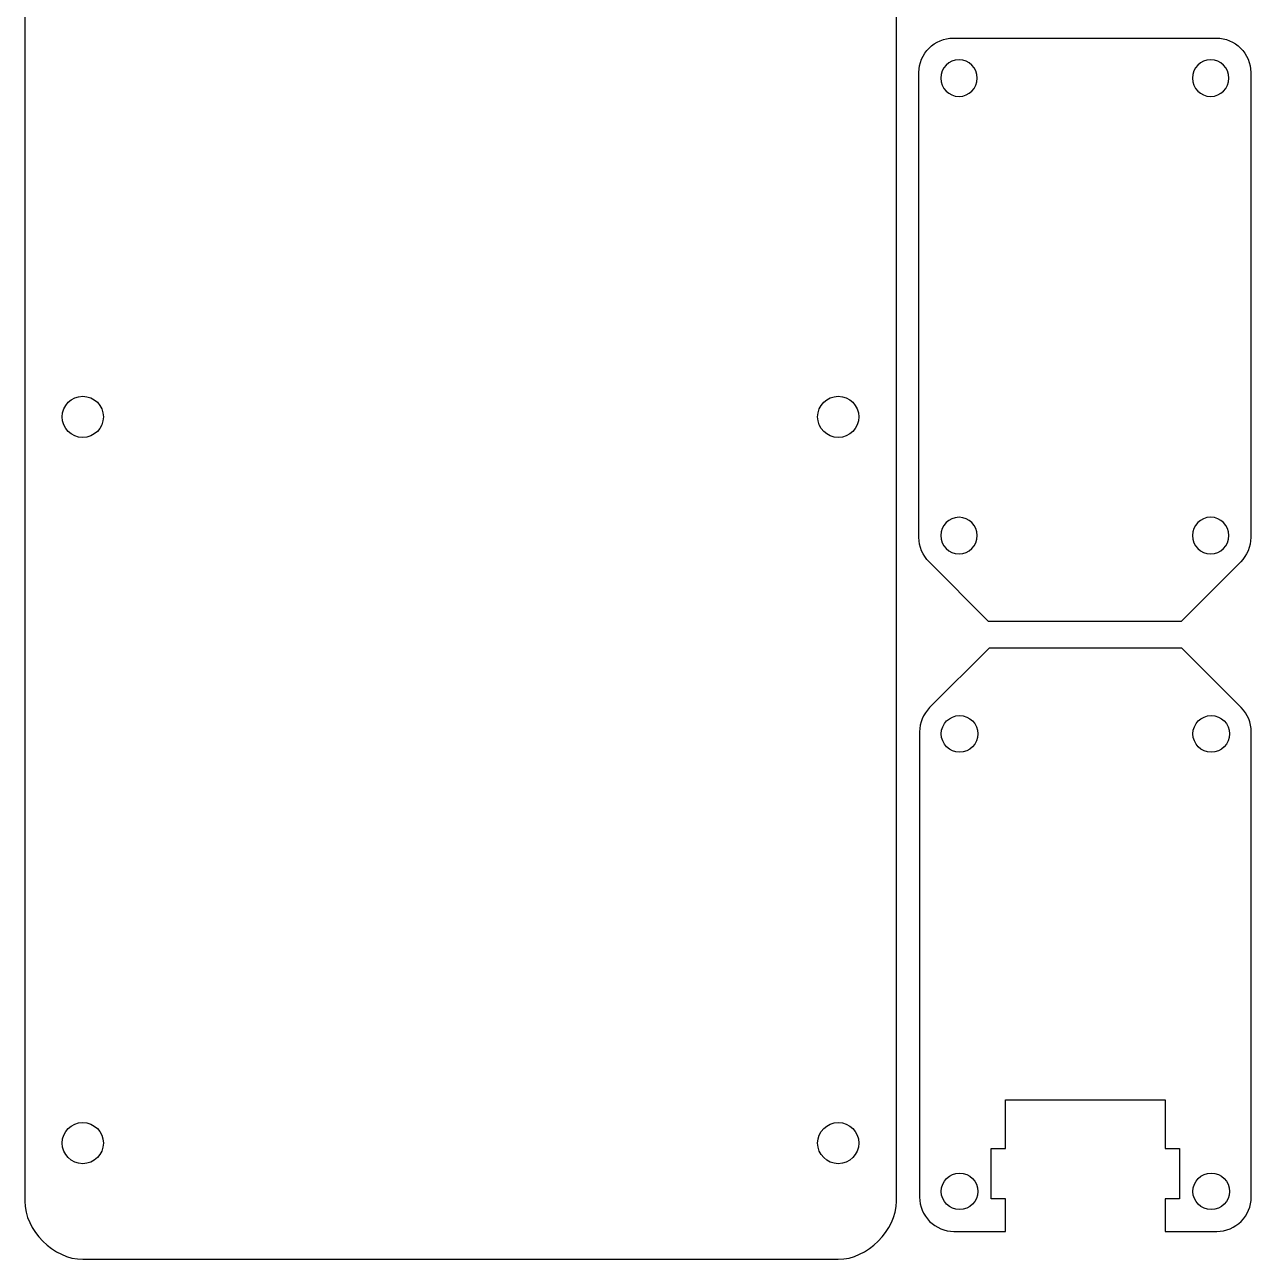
# Model space of a CAD drawing. Extents: x 0 to 186, y 0 to 195.
# Drawn here: x 78.8 to 186, y 0.1 to 108.1 of the extents above; entities that cross this region are included whole.
import ezdxf

# ---------------------------------------------------------------- set-up
doc = ezdxf.new("R2010")
doc.units = 0
doc.layers.add('cut', color=7, linetype='CONTINUOUS')

msp = doc.modelspace()

# ---------------------------------------------------------------- linework, layer by layer
at = {"layer": 'cut', "color": 7}
for points in [[(78.792916, 142.343316), (78.792916, 119.483316), (78.792916, 115.232344), (78.792916, 105.954288), (78.792916, 99.163316), (78.792916, 5.183316)], [(154.992916, 5.183316), (154.992916, 142.343316)], [(159.969999, 106.882847), (182.97111, 106.882847)], [(156.971388, 63.208958), (156.971388, 103.884236)], [(185.969721, 103.884236), (185.969721, 63.208958)], [(162.071115, 103.380001), (162.071115, 103.380001)], [(184.071116, 103.380001), (184.071116, 103.380001)], [(83.872916, 75.562483), (83.872916, 75.562483)], [(149.912916, 75.562483), (149.912916, 75.562483)], [(162.071115, 63.379999), (162.071115, 63.379999)], [(184.071116, 63.379999), (184.071116, 63.379999)], [(185.096596, 61.083472), (179.893124, 55.88), (163.047985, 55.88), (157.853332, 61.083472)], [(185.146589, 48.339389), (179.943117, 53.542861), (163.097972, 53.542861), (157.903333, 48.339389)], [(157.021389, 46.213903), (157.021389, 5.538611)], [(162.119028, 46.046334), (162.119028, 46.046334)], [(184.123533, 46.046334), (184.123533, 46.046334)], [(186.019728, 5.538611), (186.019728, 46.213903), (186.019728, 46.213903)], [(160.02, 2.54), (164.535556, 2.54), (164.535556, 5.388695), (163.283194, 5.388695), (163.283194, 9.789583), (164.535556, 9.789583), (164.535556, 14.040556), (168.345556, 14.040556), (172.15555, 14.040556), (174.69555, 14.040556), (178.505561, 14.040556), (178.505561, 9.789583), (179.757922, 9.789583), (179.757922, 5.388695), (178.505561, 5.388695), (178.505561, 2.54), (183.021117, 2.54)], [(83.872916, 12.062483), (83.872916, 12.062483)], [(149.912916, 12.062483), (149.912916, 12.062483)], [(162.119028, 6.041334), (162.119028, 6.041334)], [(184.123533, 6.041334), (184.123533, 6.041334)], [(83.872916, 0.103316), (149.912916, 0.103316)]]:
    msp.add_lwpolyline(points, dxfattribs=at)
for points in [[(157.850154, 106.004081), (158.405172, 106.559099), (159.185085, 106.882404), (159.969999, 106.882847)], [(182.97111, 106.882847), (183.756023, 106.882283), (184.535936, 106.559099), (185.090954, 106.004081)], [(156.971388, 103.884236), (156.971952, 104.66915), (157.295136, 105.449062), (157.850154, 106.004081)], [(185.090954, 106.004081), (185.645973, 105.449062), (185.969278, 104.66915), (185.969721, 103.884236)], [(160.471115, 104.980001), (159.587461, 104.980001), (158.871116, 104.263656), (158.871116, 103.380001)], [(162.071115, 103.380001), (162.071115, 104.263656), (161.35477, 104.980001), (160.471115, 104.980001)], [(182.471116, 104.980001), (181.587462, 104.980001), (180.871117, 104.263656), (180.871117, 103.380001)], [(184.071116, 103.380001), (184.071116, 104.263656), (183.354771, 104.980001), (182.471116, 104.980001)], [(158.871116, 103.380001), (158.871116, 102.496343), (159.587461, 101.779999), (160.471115, 101.779999)], [(160.471115, 101.779999), (161.35477, 101.779999), (162.071115, 102.496343), (162.071115, 103.380001)], [(180.871117, 103.380001), (180.871117, 102.496343), (181.587462, 101.779999), (182.471116, 101.779999)], [(182.471116, 101.779999), (183.354771, 101.779999), (184.071116, 102.496343), (184.071116, 103.380001)], [(82.07375, 73.763316), (82.07375, 74.75743), (82.878803, 75.562483), (83.872916, 75.562483)], [(83.872916, 75.562483), (84.86703, 75.562483), (85.672083, 74.75743), (85.672083, 73.763316)], [(148.11375, 73.763316), (148.11375, 74.75743), (148.918803, 75.562483), (149.912916, 75.562483)], [(149.912916, 75.562483), (150.90703, 75.562483), (151.712083, 74.75743), (151.712083, 73.763316)], [(83.872916, 71.964149), (82.878803, 71.964149), (82.07375, 72.769202), (82.07375, 73.763316)], [(85.672083, 73.763316), (85.672083, 72.769202), (84.86703, 71.964149), (83.872916, 71.964149)], [(149.912916, 71.964149), (148.918803, 71.964149), (148.11375, 72.769202), (148.11375, 73.763316)], [(151.712083, 73.763316), (151.712083, 72.769202), (150.90703, 71.964149), (149.912916, 71.964149)], [(160.471115, 64.979999), (159.587461, 64.979999), (158.871116, 64.263654), (158.871116, 63.379999)], [(162.071115, 63.379999), (162.071115, 64.263654), (161.35477, 64.979999), (160.471115, 64.979999)], [(182.471116, 64.981667), (181.587462, 64.981667), (180.871117, 64.263654), (180.871117, 63.379999)], [(184.071116, 63.379999), (184.071116, 64.263654), (183.354771, 64.981667), (182.471116, 64.981667)], [(157.853332, 61.083472), (157.295842, 61.639298), (156.971182, 62.421725), (156.971388, 63.208958)], [(158.871116, 63.379999), (158.871116, 62.496344), (159.587461, 61.780208), (160.471115, 61.780208)], [(160.471115, 61.780208), (161.35477, 61.780208), (162.071115, 62.496344), (162.071115, 63.379999)], [(180.871117, 63.379999), (180.871117, 62.496344), (181.587462, 61.780208), (182.471116, 61.780208)], [(182.471116, 61.780208), (183.354771, 61.780208), (184.071116, 62.496344), (184.071116, 63.379999)], [(185.969721, 63.208958), (185.972261, 62.422944), (185.650917, 61.640745), (185.096596, 61.083472)], [(157.903333, 48.339389), (157.345832, 47.783564), (157.021191, 47.001136), (157.021389, 46.213903)], [(158.917555, 46.046334), (158.917555, 46.929988), (159.639056, 47.642653), (160.522694, 47.642653)], [(160.522694, 47.642653), (161.40636, 47.642653), (162.119028, 46.929988), (162.119028, 46.046334)], [(180.922089, 46.046334), (180.922089, 46.929988), (181.634757, 47.642653), (182.518394, 47.642653)], [(182.518394, 47.642653), (183.40206, 47.642653), (184.123533, 46.929988), (184.123533, 46.046334)], [(186.019728, 46.213903), (186.02255, 46.999917), (185.700901, 47.782113), (185.146589, 48.339389)], [(160.522694, 44.441195), (159.639056, 44.441195), (158.917555, 45.162676), (158.917555, 46.046334)], [(162.119028, 46.046334), (162.119028, 45.162676), (161.40636, 44.441195), (160.522694, 44.441195)], [(182.518394, 44.441195), (181.634757, 44.441195), (180.922089, 45.162676), (180.922089, 46.046334)], [(184.123533, 46.046334), (184.123533, 45.162676), (183.40206, 44.441195), (182.518394, 44.441195)], [(82.07375, 10.263316), (82.07375, 11.25743), (82.878803, 12.062483), (83.872916, 12.062483)], [(83.872916, 12.062483), (84.86703, 12.062483), (85.672083, 11.25743), (85.672083, 10.263316)], [(148.11375, 10.263316), (148.11375, 11.25743), (148.918803, 12.062483), (149.912916, 12.062483)], [(149.912916, 12.062483), (150.90703, 12.062483), (151.712083, 11.25743), (151.712083, 10.263316)], [(83.872916, 8.464149), (82.878803, 8.464149), (82.07375, 9.269202), (82.07375, 10.263316)], [(85.672083, 10.263316), (85.672083, 9.269202), (84.86703, 8.464149), (83.872916, 8.464149)], [(149.912916, 8.464149), (148.918803, 8.464149), (148.11375, 9.269202), (148.11375, 10.263316)], [(151.712083, 10.263316), (151.712083, 9.269202), (150.90703, 8.464149), (149.912916, 8.464149)], [(158.917555, 6.041334), (158.917555, 6.924971), (159.639056, 7.646472), (160.522694, 7.646472)], [(160.522694, 7.646472), (161.40636, 7.646472), (162.119028, 6.924971), (162.119028, 6.041334)], [(180.922089, 6.041334), (180.922089, 6.924971), (181.634757, 7.646472), (182.518394, 7.646472)], [(182.518394, 7.646472), (183.40206, 7.646472), (184.123533, 6.924971), (184.123533, 6.041334)], [(157.021389, 5.538611), (157.021389, 4.753723), (157.348315, 3.976963), (157.903333, 3.421944)], [(160.522694, 4.445), (159.639056, 4.445), (158.917555, 5.157668), (158.917555, 6.041334)], [(162.119028, 6.041334), (162.119028, 5.157668), (161.40636, 4.445), (160.522694, 4.445)], [(182.518394, 4.445), (181.634757, 4.445), (180.922089, 5.157668), (180.922089, 6.041334)], [(184.123533, 6.041334), (184.123533, 5.157668), (183.40206, 4.445), (182.518394, 4.445)], [(185.137783, 3.421944), (185.692802, 3.976963), (186.019276, 4.753723), (186.019728, 5.538611)], [(78.792916, 5.183316), (78.792916, 2.643316), (81.332916, 0.103316), (83.872916, 0.103316)], [(149.912916, 0.103316), (152.452916, 0.103316), (154.992916, 2.643316), (154.992916, 5.183316)], [(157.903333, 3.421944), (158.458352, 2.866926), (159.235084, 2.540452), (160.02, 2.54)], [(183.021117, 2.54), (183.806033, 2.54), (184.582765, 2.866926), (185.137783, 3.421944)]]:
    msp.add_open_spline(points, degree=3, dxfattribs=at)

doc.saveas('drawing.dxf')
